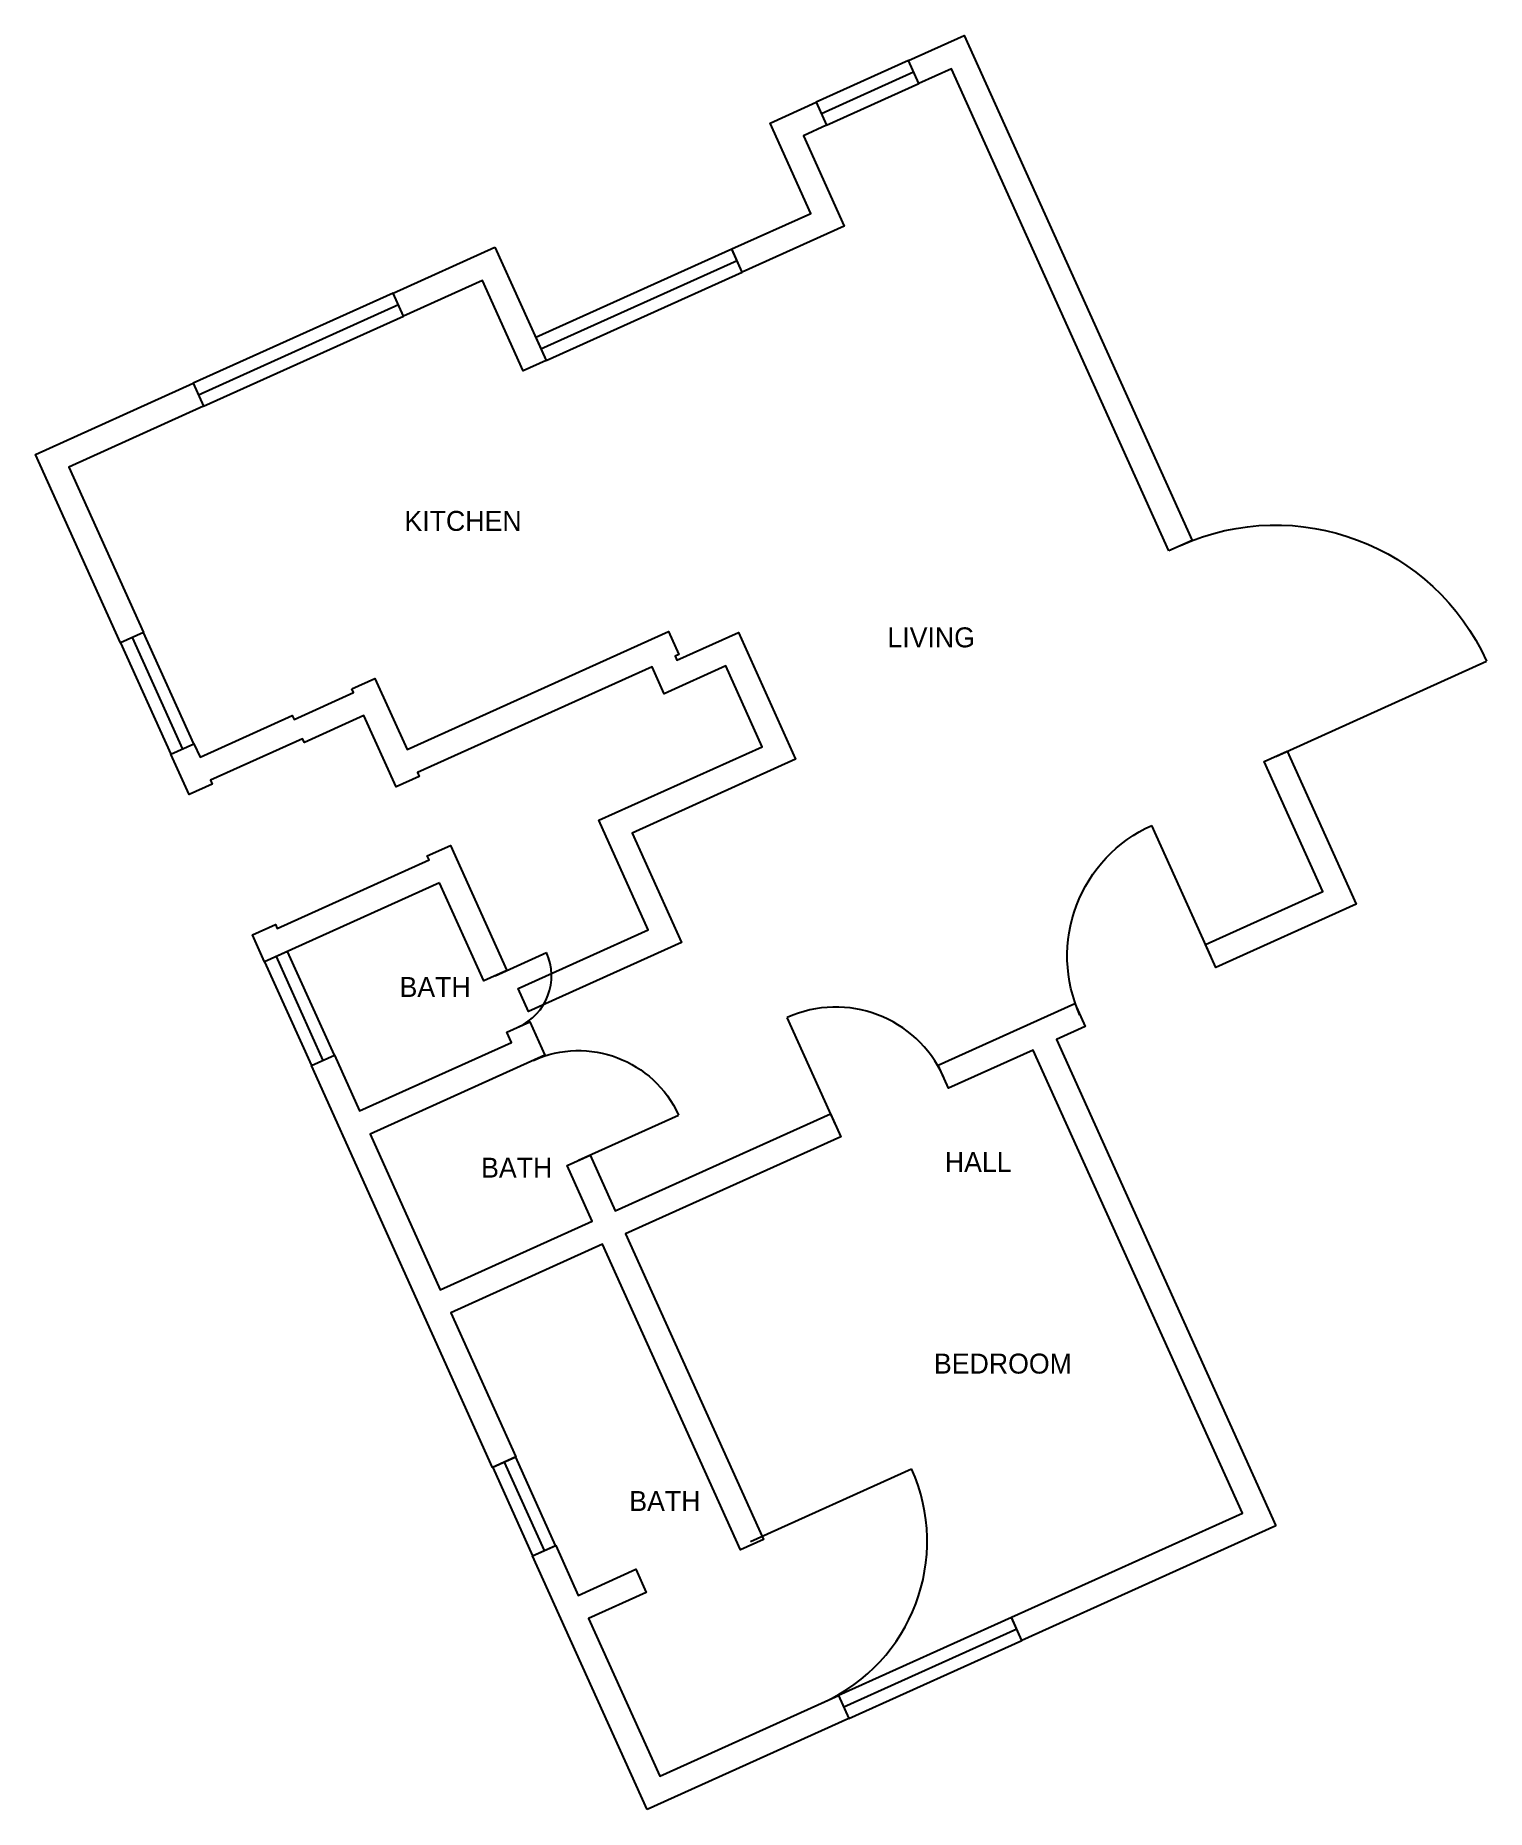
# Model space of a CAD drawing. Header units: metres. Extents: x 512254 to 512404, y 4012761 to 4012942.
# Drawn here: x 512253.97 to 512269.97, y 4012922.67 to 4012942.23 of the extents above.
import ezdxf

# ---------------------------------------------------------------- set-up
doc = ezdxf.new("R2010")
doc.units = ezdxf.units.M
for name, color, linetype in [('A-WALL-EXT', 7, 'Continuous'), ('A-WIND', 7, 'Continuous'), ('ROOM-NAMES', 7, 'Continuous')]:
    doc.layers.add(name, color=color, linetype=linetype)

# ---------------------------------------------------------------- blocks, each defined once
blk = doc.blocks.new('A$C5EED0082')
blk.add_line((0, 0), (0, 1.302))
blk.add_arc((0, 0), 1.302, 0, 90)
blk = doc.blocks.new('A$C5EED0079')
blk.add_line((0, 0), (0, 1.209))
blk.add_arc((0, 0), 1.209, 0, 90)
blk = doc.blocks.new('A$C5EED00C3')
blk.add_line((0, 0), (0, 1.947))
blk.add_arc((0, 0), 1.947, 0, 90)
blk = doc.blocks.new('A$C5EED00FF')
blk.add_line((0, 0), (0, 2.55))
blk.add_arc((0, 0), 2.55, 0, 90)
blk = doc.blocks.new('A$C5EED003E')
blk.add_line((0, 0), (0, 0.62))
blk.add_arc((0, 0), 0.62, 0, 90)
blk = doc.blocks.new('A$C5EED009E')
blk.add_line((0, 0), (0, 1.581))
blk.add_arc((0, 0), 1.581, 0, 90)
blk = doc.blocks.new('WIN-107')
blk.add_line((0, 0), (1.069, 0))
blk.add_lwpolyline([(0, -0.139), (1.069, -0.139), (1.069, 0.139), (0, 0.139)], close=True)
blk = doc.blocks.new('WIN-126')
blk.add_line((0, 0), (1.255, 0))
blk.add_lwpolyline([(0, -0.139), (1.255, -0.139), (1.255, 0.139), (0, 0.139)], close=True)
blk = doc.blocks.new('WIN-135')
blk.add_line((0, 0), (1.348, 0))
blk.add_lwpolyline([(0, -0.139), (1.348, -0.139), (1.348, 0.139), (0, 0.139)], close=True)
blk = doc.blocks.new('WIN-209')
blk.add_line((0, 0), (2.092, 0))
blk.add_lwpolyline([(0, -0.139), (2.092, -0.139), (2.092, 0.139), (0, 0.139)], close=True)
blk = doc.blocks.new('WIN-237')
blk.add_line((0, 0), (2.371, 0))
blk.add_lwpolyline([(0, -0.139), (2.371, -0.139), (2.371, 0.139), (0, 0.139)], close=True)
blk = doc.blocks.new('WIN-112')
blk.add_line((0, 0), (1.116, 0))
blk.add_lwpolyline([(0, -0.139), (1.116, -0.139), (1.116, 0.139), (0, 0.139)], close=True)
blk = doc.blocks.new('WIN-242')
blk.add_line((0, 0), (2.418, 0))
blk.add_lwpolyline([(0, -0.139), (2.418, -0.139), (2.418, 0.139), (0, 0.139)], close=True)

msp = doc.modelspace()

# ---------------------------------------------------------------- linework, layer by layer
at = {"layer": 'A-WALL-EXT'}
for points in [[(512266.466, 4012936.548), (512264.069, 4012941.859), (512263.709, 4012941.697), (512263.594, 4012941.951), (512264.209, 4012942.228), (512266.72, 4012936.662)], [(512261.649, 4012939.875), (512262.518, 4012940.267), (512262.069, 4012941.263), (512262.577, 4012941.492), (512262.692, 4012941.238), (512262.438, 4012941.123), (512262.887, 4012940.127), (512261.764, 4012939.62)], [(512259.038, 4012939.895), (512259.602, 4012938.645), (512259.348, 4012938.53), (512258.899, 4012939.526), (512258.03, 4012939.134), (512257.915, 4012939.389)], [(512255.826, 4012938.14), (512254.343, 4012937.471), (512255.165, 4012935.648), (512254.911, 4012935.534), (512253.974, 4012937.61), (512255.712, 4012938.394)], [(512257.461, 4012935.026), (512257.715, 4012935.141), (512258.069, 4012934.357), (512260.951, 4012935.657), (512261.065, 4012935.403), (512261.023, 4012935.384), (512261.042, 4012935.341), (512261.72, 4012935.647), (512262.351, 4012934.249), (512260.55, 4012933.436), (512261.095, 4012932.228), (512259.407, 4012931.467), (512259.292, 4012931.721), (512260.726, 4012932.368), (512260.181, 4012933.576), (512261.982, 4012934.388), (512261.581, 4012935.278), (512260.902, 4012934.972), (512260.769, 4012935.269), (512258.183, 4012934.103), (512258.203, 4012934.06), (512257.948, 4012933.946), (512257.594, 4012934.73), (512256.938, 4012934.433), (512256.918, 4012934.476), (512255.901, 4012934.017), (512255.92, 4012933.974), (512255.666, 4012933.86), (512255.465, 4012934.305), (512255.72, 4012934.419), (512255.787, 4012934.271), (512256.804, 4012934.73), (512256.823, 4012934.688), (512257.48, 4012934.984)], [(512266.869, 4012932.206), (512268.161, 4012932.79), (512267.514, 4012934.223), (512267.769, 4012934.338), (512268.53, 4012932.65), (512266.983, 4012931.952)], [(512258.426, 4012932.886), (512256.498, 4012932.016), (512256.364, 4012932.313), (512256.618, 4012932.427), (512256.638, 4012932.385), (512258.312, 4012933.14), (512258.292, 4012933.183), (512258.547, 4012933.297), (512259.168, 4012931.921), (512258.914, 4012931.806), (512258.914, 4012931.806)], [(512267.644, 4012925.797), (512264.846, 4012924.535), (512264.732, 4012924.79), (512267.275, 4012925.937), (512264.97, 4012931.044), (512264.038, 4012930.623), (512263.923, 4012930.878), (512265.428, 4012931.556), (512265.542, 4012931.302), (512265.225, 4012931.159)], [(512259.589, 4012930.988), (512257.661, 4012930.118), (512258.435, 4012928.401), (512260.109, 4012929.157), (512259.832, 4012929.771), (512260.086, 4012929.886), (512260.363, 4012929.271), (512262.737, 4012930.342), (512262.851, 4012930.088), (512260.478, 4012929.017), (512261.998, 4012925.648), (512261.744, 4012925.533), (512260.224, 4012928.902), (512258.55, 4012928.147), (512259.267, 4012926.558), (512259.012, 4012926.443), (512257.014, 4012930.872), (512257.269, 4012930.986), (512257.546, 4012930.372), (512259.22, 4012931.127), (512259.169, 4012931.241), (512259.169, 4012931.241), (512259.423, 4012931.356)], [(512260.714, 4012922.671), (512259.452, 4012925.468), (512259.707, 4012925.583), (512259.955, 4012925.032), (512260.591, 4012925.319), (512260.706, 4012925.065), (512260.07, 4012924.778), (512260.854, 4012923.04), (512262.825, 4012923.929), (512262.939, 4012923.675)]]:
    msp.add_lwpolyline(points, close=True, dxfattribs=at)

# ---------------------------------------------------------------- block references
at = {"yscale": -1}
for name, p, rotation in [('A$C5EED00FF', (512267.642, 4012934.281), 114.28435554483359), ('A$C5EED009E', (512266.926, 4012932.079), 204.2843555448336), ('A$C5EED0079', (512259.959, 4012929.828), 114.28435554483359)]:
    msp.add_blockref(name, p, dxfattribs=dict(at, rotation=rotation))
for name, p, rotation in [('A$C5EED003E', (512259.041, 4012931.863), -65.71564445516641), ('A$C5EED0082', (512262.794, 4012930.215), 24.284355544833588), ('A$C5EED00C3', (512261.854, 4012925.627), -65.71564445516641)]:
    msp.add_blockref(name, p, dxfattribs=dict(rotation=rotation))
at = {"layer": 'A-WIND'}
for name, p, rotation in [('WIN-112', (512263.652, 4012941.824), -155.7156444551664), ('WIN-237', (512259.545, 4012938.772), 24.284355544833588), ('WIN-242', (512255.769, 4012938.267), 24.284355544833588), ('WIN-135', (512255.038, 4012935.591), -65.71564445516641), ('WIN-126', (512256.625, 4012932.073), -65.71564445516641), ('WIN-107', (512259.14, 4012926.5), -65.71564445516641), ('WIN-209', (512262.882, 4012923.802), 24.284355544833588)]:
    msp.add_blockref(name, p, dxfattribs=dict(at, rotation=rotation))

# ---------------------------------------------------------------- texts
at = {"layer": 'ROOM-NAMES'}
for s, p in [('KITCHEN', (512258.04, 4012936.767)), ('LIVING', (512263.363, 4012935.483)), ('BATH', (512257.986, 4012931.629)), ('BATH', (512258.885, 4012929.637)), ('HALL', (512263.996, 4012929.699)), ('BEDROOM', (512263.876, 4012927.477)), ('BATH', (512260.518, 4012925.962))]:
    msp.add_text(s, height=0.22, dxfattribs=at).set_placement(p)

doc.saveas('drawing.dxf')
